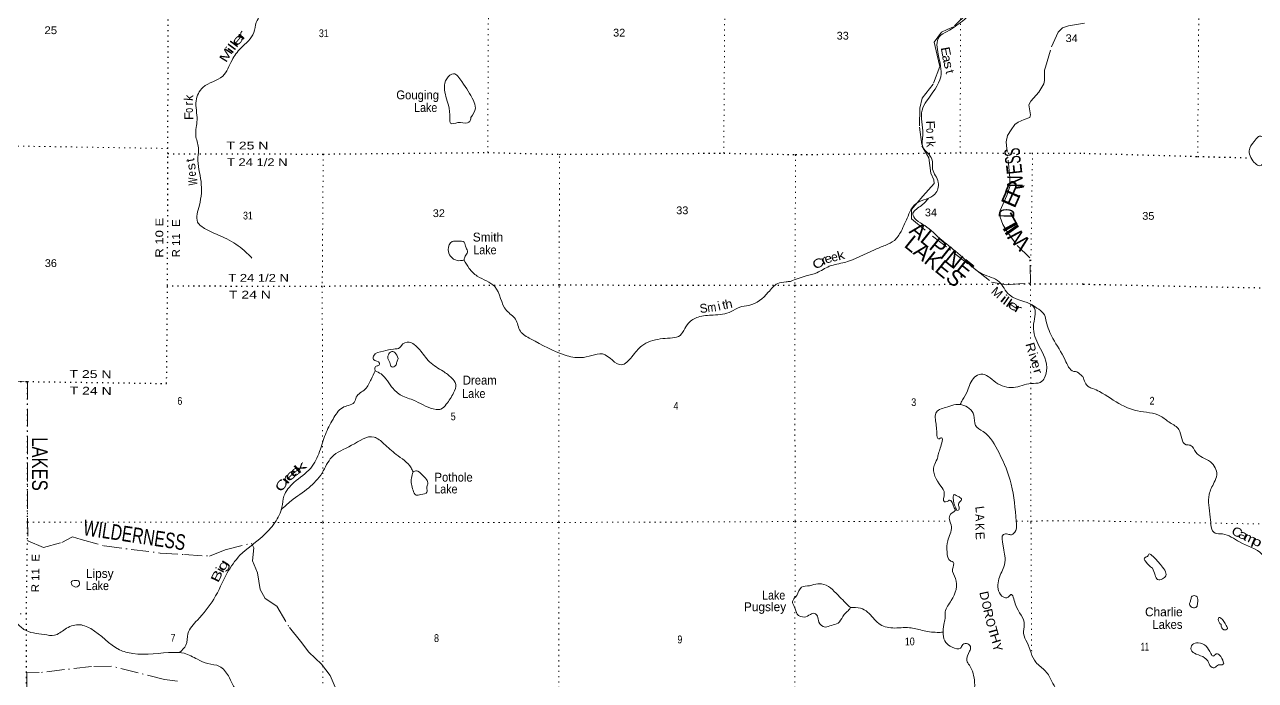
# Model space of a CAD drawing. Header units: feet. Extents: x -248627 to 3, y 0 to 184934.
# Drawn here: x -116928 to -89199, y 30185 to 44955 of the extents above; entities that cross this region are included whole.
import ezdxf
from ezdxf.enums import TextEntityAlignment as Align

# ---------------------------------------------------------------- set-up
doc = ezdxf.new("R2010")
doc.units = ezdxf.units.FT
doc.header["$LTSCALE"] = 80
doc.linetypes.add('DOT_DASHED', pattern=[7.7, 5, -1.2, 0.3, -1.2])
doc.linetypes.add('DOTTED', pattern=[1.5, 0.3, -1.2])
for name, color, linetype, lineweight in [('39', 7, 'Continuous', 13), ('41', 7, 'Continuous', 13), ('44', 7, 'DOT_DASHED', 13), ('6', 7, 'DOTTED', 25), ('7', 7, 'DOTTED', 13)]:
    doc.layers.add(name, color=color, linetype=linetype, lineweight=lineweight)

msp = doc.modelspace()

# ---------------------------------------------------------------- linework, layer by layer
at = {"layer": '39'}
msp.add_line((-109031.28, 37158.11), (-109029.74, 37168.67), dxfattribs=at)
for points in [[(-110823.82, 46141.84), (-111216.21, 45691.21), (-111485.99, 45315.45), (-111707.45, 45004.34), (-111761.64, 44774.25), (-112055.65, 44426.69), (-112254.96, 44151.94), (-112464.27, 43796.47), (-112909.62, 43541.42), (-113064.54, 43240.53), (-113041.88, 42810.85), (-113071.74, 42463.8), (-113010.93, 42183.49), (-113022.79, 41963.57), (-112953.62, 41418.99), (-112991.33, 40886.31), (-113029.22, 40508.98), (-112847.57, 40349.95), (-112369.42, 40126.93), (-111977.94, 39865.41), (-111806.36, 39696.27)], [(-94979.45, 46068.48), (-95328.15, 45785.3), (-95400.09, 45680.61), (-95463.63, 45424.75), (-95799.93, 45036.76), (-96140.45, 44802.09), (-96323.8, 44678.67), (-96343.53, 44287.25), (-96288.52, 43780.98), (-96606.5, 43233.65), (-96709.11, 43027.67), (-96692.37, 42491.06), (-96685.99, 42190.48), (-96486.06, 41924.56), (-96471.7, 41700.65), (-96342.31, 41402.32), (-96420.66, 41135.86), (-96829.76, 40933.34), (-96932.48, 40828.24), (-97025.03, 40642.45), (-97179.91, 40299.19)], [(-106873.7, 42860.97), (-106773.12, 43077.03), (-106815.66, 43244.4), (-107080.29, 43675.62), (-107263.98, 43848.77), (-107419.12, 43735.5), (-107434.8, 43334), (-107378.12, 43138.42), (-107349.56, 42843.92), (-107329.27, 42735.02), (-107169.99, 42747.43), (-106952.21, 42743.81), (-106897.8, 42774.18), (-106873.7, 42860.97)], [(-89128.72, 42437.85), (-89227.83, 42323.09), (-89337.23, 42113.56), (-89301.23, 41964.25), (-89198.63, 41824.9), (-89099.86, 41778.32), (-88982.56, 41907.17), (-88869.03, 42159.04), (-88868.72, 42302.22), (-88987.58, 42389.17), (-89104.49, 42443.85), (-89128.72, 42437.85)], [(-96565.68, 41039.86), (-96751.04, 40860.86), (-96918.48, 40686.17), (-96840, 40561.86), (-96649.74, 40429.32), (-96264.23, 40101.22), (-95852.51, 39765.09), (-95347.92, 39338.36), (-94972.67, 39163.56), (-94738.43, 38867.44), (-94175.51, 38565.9), (-94199.26, 38160.35), (-94075.77, 37722.8), (-93903.73, 37152.2), (-94044.6, 36897.73), (-94252.26, 36873.13), (-94651.41, 36781.58), (-95046.76, 36897.83), (-95387.74, 37084.8), (-95528.81, 37011.91), (-95685.75, 36708.99), (-95796.42, 36500.98), (-95851.19, 36398.59)], [(-97179.91, 40299.19), (-97332.93, 40095.14), (-97536.46, 39983.79), (-97780.34, 39884.47), (-98449.47, 39600.75), (-98798.21, 39511.32), (-99080.35, 39367.54), (-99316.19, 39294.46), (-99675.47, 39171.91)], [(-107026.95, 39653.59), (-107180.62, 39640.55), (-107329.95, 39739.12), (-107382.54, 39884.28), (-107294.02, 40068.03), (-107164.98, 40078.37), (-107023.81, 40052.41), (-106983.34, 39931.44), (-106948.95, 39832.65), (-107003.29, 39739.75), (-107028.3, 39655.76)], [(-99675.47, 39171.91), (-99771.75, 39160.44), (-99961.25, 39123.76), (-100172.76, 38925.65), (-100607.97, 38630.27), (-100817.64, 38591.54), (-101009.09, 38494.34), (-101414.3, 38412.87), (-101755.02, 38367.83), (-101970.63, 38232.25), (-102198.15, 37931.22), (-102383.62, 37896.57), (-102605.4, 37875.97), (-103024.64, 37719.82), (-103246.18, 37475.29), (-103481.89, 37291.25), (-103905.61, 37536.57), (-104147.55, 37503.83), (-104401.56, 37454.93), (-104750.47, 37510.75), (-105527.2, 37878.46), (-105759.28, 38047.48), (-105870.49, 38321.64), (-106070.33, 38516.95), (-106337.1, 39055.09), (-106732.59, 39292.39), (-106910.23, 39465.55), (-107028.9, 39656.73)], [(-94245.21, 38651.2), (-94080.72, 38543.89), (-93953.54, 38419.05), (-93909.01, 38267.83), (-93761.39, 37884.8), (-93484.59, 37401.14), (-93288.71, 37145.3), (-93222.16, 37131.31), (-93151.52, 37078.99), (-93083.94, 37026.57)], [(-109029.74, 37168.67), (-109022.98, 37256.46), (-108950.42, 37280.8), (-108930.31, 37331.28), (-109069.54, 37415.74), (-109067.6, 37490.39), (-108845.92, 37599.76), (-108618.12, 37648.61), (-108470.96, 37681.17), (-108438.74, 37725.62), (-108263.41, 37806.65), (-108116.11, 37718.16), (-108027.29, 37629.57), (-107922.28, 37498.63), (-107803.16, 37357.64), (-107500.46, 37148.41), (-107306.71, 36997.47), (-107211.78, 36852.39), (-107263.99, 36660.64), (-107427.04, 36404.11), (-107549.91, 36294.93), (-107658.79, 36288.67), (-108116.73, 36473.4), (-108253.91, 36529.63), (-108405.2, 36585.83), (-108627.2, 36756.89), (-108897.77, 37087.23), (-109031.28, 37158.11)], [(-108508.99, 37432.96), (-108589.8, 37572), (-108632.17, 37596.13), (-108722.85, 37537.45), (-108746.97, 37468.81), (-108698.43, 37341.81), (-108658, 37247.07), (-108569.31, 37275.48), (-108541.17, 37356.23), (-108508.99, 37432.96)], [(-113435.24, 30814.85), (-113292.78, 30982.13), (-113248.7, 31234.39), (-113035.31, 31543.47), (-112664.82, 32018.28), (-112361, 32603.91), (-112077.13, 33001.89), (-111567.45, 33426.53), (-111289.53, 33739.76), (-111130.62, 34087.07), (-111084.52, 34333.28), (-110859.03, 34642.38), (-110480.31, 34967.91), (-110281.1, 35341.52), (-110152.48, 35727.1), (-109979.45, 36068.37), (-109768.01, 36327.01), (-109628.94, 36379.73), (-109501.98, 36444.53), (-109455.73, 36563.65), (-109254.3, 36745.6), (-109121.46, 36965.76), (-109031.16, 37156.65)], [(-93083.94, 37026.57), (-92960.3, 36800.48), (-92863.54, 36757.94), (-92712.35, 36691.09), (-92210.6, 36387.61), (-91853.75, 36255.83), (-91337.47, 36137.85), (-91121.89, 35988.19), (-90922.47, 35834.54), (-90761.78, 35493.4), (-90666.98, 35481.11), (-90540.2, 35323.56), (-90213.79, 35107.13), (-90067.12, 34816.44), (-90126, 34647.15), (-90241.6, 34373.1), (-90214.45, 33858.78), (-90106.26, 33501.61), (-89940.85, 33483.14), (-89557.87, 33302.9), (-89043.95, 33023.6), (-88867.16, 32664.27), (-88753.34, 32111.47), (-88626.8, 31843), (-88496.16, 31602.75), (-88502.53, 31453.53), (-88424.25, 31265.82), (-88252.25, 30551.56), (-88212.99, 30397.86)], [(-93117.62, 28995.02), (-93146.54, 29029.42), (-93211.16, 29118.06), (-93398.77, 29188.31), (-93542.22, 29444.25), (-93564.87, 29865.86), (-93675.91, 29986.69), (-93782.98, 30159.99), (-93924.39, 30391.72), (-94144.4, 30593.04), (-94342.51, 31040.54), (-94423.39, 31238.09), (-94405.47, 31441.89), (-94607.64, 31909.55), (-94708.69, 32117.15), (-94797.33, 32046.37), (-94908.28, 32084.49), (-94987.31, 32427.3), (-94866.67, 32744.27), (-94838.67, 32948.09), (-94829.2, 33488.78), (-94778.78, 33480.8), (-94692.05, 33464.83), (-94599.4, 33557.81), (-94585.53, 33773.7), (-94699.38, 34602.65), (-94974.4, 35310.25), (-95333.86, 35789.71), (-95505.42, 35928.59), (-95543.98, 36158.5), (-95810.41, 36390), (-96177.34, 36334.82), (-96401.01, 36203.26), (-96406.91, 36066.07), (-96374.29, 35749.39), (-96335.84, 35624.38), (-96267.31, 35650.74), (-96265.16, 35533.73), (-96345.52, 35267.28), (-96371.62, 35166.36), (-96438, 35022.99), (-96286.26, 34561.29), (-96207.42, 34385.92), (-96205.2, 34208.39), (-96144.72, 34212.54), (-96088.29, 34246.95), (-95983.24, 34071.63), (-95959, 34029.31), (-96065.76, 33928.23), (-96091.84, 33811.17), (-96047.29, 33645.83), (-96129.61, 33324.9), (-96145.46, 33076.72), (-96060.54, 32873.12), (-96006.07, 32849.02), (-96022.03, 32693.64), (-95955.25, 32481.94), (-96049.46, 31985.47), (-96188.31, 31726.97), (-96190.16, 31579.7), (-96216.22, 31446.5), (-96171.4, 31035.02), (-96032.16, 30934.42), (-95840.57, 30910.58), (-95790.25, 30993.39), (-95679.37, 31009.74), (-95614.74, 30923.11), (-95636.83, 30842.37), (-95699.11, 30632.44), (-95642.53, 30525.62), (-95525.14, 30136.48), (-95573.3, 29924.56), (-95754.69, 29847.55), (-95796.82, 29659.85), (-95780.54, 29522.69), (-95637.11, 29284.91), (-95386.5, 28776.99), (-95311.73, 28629.86), (-95110.08, 28626.21), (-94868.12, 28636.76), (-94791.6, 28727.69), (-94848.16, 28820.39), (-94908.93, 29062.36), (-94866.8, 29254.1), (-94772.06, 29286.56), (-94663.11, 29224.23), (-94709.32, 29074.85), (-94753.51, 28921.44), (-94737.28, 28840.77), (-94646.52, 28818.76), (-94563.9, 28865.31)], [(-111150.72, 34028.52), (-110923.09, 34228.68), (-110528.2, 34523.98), (-110226.11, 34857.44), (-110008.74, 35212.92), (-109561.39, 35480.08), (-109055.48, 35664.63), (-108833.5, 35515.77), (-108556.98, 35276.22), (-108219.9, 34972.23), (-108176.49, 34884.35)], [(-108176.49, 34884.35), (-108213.59, 34742.26), (-108176.99, 34465.94), (-108108.31, 34359.14), (-108001.45, 34371.45), (-107862.38, 34424.17), (-107866.52, 34523.02), (-107842.42, 34607.8), (-107971.71, 34815.35), (-108098.84, 34903.87), (-108176.49, 34884.35)], [(-95923.88, 34014.51), (-95959.06, 34085.8), (-96005.67, 34293.5), (-95983.58, 34372.23), (-95943.23, 34350.11), (-95874.63, 34315.95), (-95818.11, 34257.55), (-95882.54, 34176.73), (-95882.46, 34108.14), (-95878.34, 34025.43), (-95923.88, 34014.51)], [(-91516.31, 32709.76), (-91677.39, 32867.38), (-91699.44, 32935.99), (-91663.05, 32968.19), (-91630.76, 32972.16), (-91602.4, 33024.54), (-91499.61, 32971.9), (-91338.58, 32792.1), (-91218.05, 32539.78), (-91292.85, 32473.37), (-91401.85, 32455.43), (-91458.13, 32556.38), (-91516.31, 32709.76)], [(-115853.12, 32320.85), (-115871.1, 32360.92), (-115869.36, 32415.64), (-115810.9, 32433.91), (-115695.94, 32407.9), (-115699.88, 32329.21), (-115744.2, 32290.8), (-115853.12, 32320.85)], [(-98324.69, 31825.86), (-98602.39, 32103.66), (-98971.68, 32359.17), (-99149.11, 32342.69), (-99241.83, 32318.3), (-99425.29, 32283.65), (-99531.95, 32099.86), (-99596.39, 32021.06), (-99628.59, 31964.51), (-99580.05, 31835.49), (-99521.4, 31676.22), (-99362.03, 31611.97), (-99222.96, 31672.76), (-99132.25, 31695.12), (-99067.65, 31630.69), (-99033.22, 31499.62), (-98889.93, 31386.92), (-98750.84, 31423.5), (-98601.68, 31474.22), (-98494.98, 31621.69), (-98420.47, 31714.64), (-98337.89, 31797.51), (-98324.09, 31825.82)], [(-90652.21, 32010.29), (-90623.82, 32078.81), (-90535.03, 32084.68), (-90494.9, 31977.72), (-90501.06, 31929.33), (-90525.47, 31838.62), (-90620.32, 31828.72), (-90684.74, 31897.42), (-90664.41, 31965.95), (-90652.21, 32010.29)], [(-121317.95, 30767.16), (-121086.09, 30836.1), (-120888.53, 30878.85), (-120767.81, 31115.12), (-120643.04, 31341.31), (-120316.44, 31388.34), (-119927.15, 31288.21), (-119309.88, 31069.49), (-119108.41, 31219.16), (-118687.43, 31627.49), (-118506.01, 31678.27), (-118227.58, 31529.51), (-117894.74, 31417.17), (-117604.45, 31480.27), (-117340.38, 31553.4), (-117128.58, 31487.23), (-116942.9, 31334.26), (-116483.03, 31218.13), (-116257.17, 31200.4), (-116017.37, 31338.05), (-115723.08, 31439.48), (-115436.65, 31351.26), (-114790.87, 30876.38), (-114492.34, 30788.18), (-113566.83, 30816.18), (-113332.9, 30796.45), (-113034.32, 30659.83), (-112800.31, 30563.44), (-112536.09, 30501.41), (-112336.22, 30285.92), (-112138.2, 29923.16), (-111887.94, 29723.92), (-111643.89, 29661.84), (-111437.98, 29456.46), (-111346.71, 28978.5), (-111259.51, 28544.92), (-111019.32, 28329.51), (-110928.31, 28085.57), (-110768.82, 27918.43), (-110381.1, 27408.76), (-110114.78, 27272.08), (-109467.32, 27105.87), (-109197.18, 27056.26), (-108469, 27051.9), (-108202.88, 26981.19), (-107501.18, 26988.58), (-107103.85, 26910.66), (-106533.09, 26810.88), (-105732.57, 26804.34), (-104978.47, 26840.08), (-104698.34, 26981.83), (-104515.1, 27210.15)], [(-98324.69, 31825.86), (-98093.92, 31810.08), (-97934.53, 31723.64), (-97684.2, 31465.88), (-97369.53, 31365.61), (-96992.46, 31372.38), (-96706.06, 31312.41), (-96371.29, 31266.65), (-96235.09, 31269.7)], [(-89973.46, 31444.29), (-90037.78, 31559.37), (-90021.55, 31601.69), (-89981.22, 31589.51), (-89854.47, 31417.84), (-89826.37, 31349.22), (-89913.18, 31327.2), (-89973.46, 31444.29)], [(-89911.37, 30560.74), (-89977.03, 30720.29), (-90081.81, 30783.01), (-90150.53, 30730.71), (-90202.87, 30787.28), (-90305.41, 30954.87), (-90488.87, 31027.83), (-90616.06, 30991.77), (-90646.58, 30870.83), (-90535.81, 30777.84), (-90342.29, 30694.78), (-90253.73, 30591.76), (-90175.29, 30474.63), (-90126.87, 30470.51), (-90027.86, 30536.87), (-89947.15, 30538.73), (-89911.37, 30560.74)]]:
    msp.add_spline(points, degree=3, dxfattribs=at)
at = {"layer": '44'}
for points in [[(-95693.64, 45207.13), (-96002.24, 44902.6), (-96145.76, 44845.06), (-96267.13, 44785.35), (-96434.09, 44556.53), (-96365.71, 44265.64), (-96307.13, 44013.14), (-96461.23, 43616.83), (-96709.47, 43297.78), (-96761.52, 43074.25), (-96766.7, 42648.72), (-96711.38, 42226.82), (-96558.24, 41951.51), (-96510.39, 41610.34), (-96443, 41458.63), (-96433.52, 41377.89), (-96689.56, 41095.2), (-96947.78, 40790.33), (-96949.34, 40580.58), (-96476.57, 40194.25), (-95144.06, 39154.82), (-94807.91, 39098.15), (-94265.5, 39134.9), (-94281.44, 39701.76), (-94591.53, 40010.37), (-94824.46, 40339.29), (-94886.53, 40452), (-94945.9, 40615.85), (-94958.46, 40716.41), (-94948.7, 40765.03), (-94799.05, 41104.9), (-94732.33, 41311.44), (-94727.58, 41501.76), (-94789.75, 42085.06), (-94812.24, 42313.11), (-94780.49, 42461.67), (-94700.93, 42587.38), (-94617.18, 42704.7), (-94546.91, 42761.13), (-94407.41, 42820.72), (-94284.13, 42866.29), (-94265.43, 42926.79), (-94306.2, 43150.82), (-94257.05, 43232.68), (-94074.33, 43435.69), (-93963.92, 43622.38), (-93947.42, 43699.07), (-93947.73, 43929), (-93930.42, 43999.51), (-93792.68, 44452.37), (-93643.09, 44784.17), (-93540.98, 44883.66), (-93412.29, 44925.84), (-93051.7, 44991.7)], [(-124113.48, 36994.36), (-116862.45, 36916.21), (-116858.89, 33326.11), (-116505.31, 33174.52), (-116087.27, 33288.74), (-115848.51, 33416.25), (-115653.44, 33358.49), (-115136.56, 33213.89), (-113872.08, 33054.28), (-113326.18, 33018.4), (-112766.15, 32984.45), (-112412.41, 33125.32), (-111816.74, 33276.69), (-111763.11, 33171.46), (-111791.48, 32879.19), (-111678.62, 32608.18), (-111620.96, 32230.64), (-111509.57, 32032.25), (-111246.87, 31855.05), (-110962.22, 31377.18), (-110714.61, 31066.96), (-110527, 30819.66), (-110236.75, 30553.53), (-110047.23, 30292.1), (-109835.16, 29810.68)], [(-113482.37, 30169.56), (-113774.36, 30201.74), (-114969.25, 30506.11), (-115420.75, 30499), (-116600.79, 30359.56), (-116876.94, 30353.31), (-116875.72, 21023.12)]]:
    msp.add_lwpolyline(points, dxfattribs=at)
at = {"layer": '6'}
for points in [[(-124113.48, 36994.36), (-122191.75, 36973.65), (-119064.36, 36939.94), (-116862.45, 36916.21), (-113728.88, 36872.22), (-113707.15, 39077.32), (-113700.4, 42049.02), (-113700.53, 42166.03), (-113687.99, 46155.06)], [(-113700.4, 42049.02), (-110199.88, 42039.57), (-106491.72, 42074.9), (-104876.52, 42033.61), (-101176.41, 42060.85), (-99557.19, 42027.63), (-95849.03, 42067), (-94237.91, 42059.99), (-93063.81, 42058.25)], [(-93063.81, 42058.25), (-90499.7, 41986.75), (-89296.83, 41953.97)], [(-93075.98, 39108.64), (-94268.3, 39109.39), (-99574.05, 39080.12), (-104885.31, 39084.09), (-110222.75, 39059.77), (-113707.2, 39061.17)], [(-93075.98, 39108.64), (-88938.29, 39025.18), (-83645.91, 38998.75), (-82434.58, 38995.53)], [(-116886.74, 19545.53), (-116875.72, 21023.12), (-116876, 23144.79), (-116876.42, 26359.31), (-116876.69, 28438.26), (-116886.83, 31683.38), (-116859.31, 33751.09), (-116862.45, 36916.21)]]:
    msp.add_lwpolyline(points, dxfattribs=at)
at = {"layer": '7'}
for p, q in [((-106493.78, 42074.94), (-106475.71, 46119.85)), ((-101176.41, 42060.85), (-101148.44, 46095.31)), ((-95849.03, 42067), (-95841.47, 46072.14)), ((-90467.23, 46049.93), (-90499.7, 41986.75))]:
    msp.add_line(p, q, dxfattribs=at)
for points in [[(-113700.53, 42166.03), (-119038.09, 42250.65), (-121023.5, 42277.77)], [(-110199.88, 42039.57), (-110222.75, 39059.77), (-110208.73, 33743.85), (-110210.85, 28433.94), (-110206.96, 23158.35), (-110205.26, 20872.43)], [(-104882.15, 13698.93), (-104883.61, 17763.8), (-104881.55, 23124.14), (-104889.54, 28454.2), (-104891.44, 33758.04), (-104885.31, 39084.09), (-104876.52, 42033.61)], [(-99557.19, 42027.63), (-99574.05, 39080.12), (-99570.11, 33762.16), (-99574.24, 28450.23), (-99572.69, 27066.19)], [(-94219.66, 42059.96), (-94266.08, 39107.17), (-94263.37, 37820.91)], [(-94262.18, 37251.6), (-94254.8, 33746.09), (-94239.2, 30806.24)], [(-116859.31, 33751.09), (-110208.73, 33743.85), (-104893.44, 33741.9), (-99570.11, 33762.16), (-96085.21, 33770.14)], [(-94580.94, 33773.58), (-94254.84, 33774.33), (-93097.96, 33780.5)], [(-93097.96, 33780.5), (-88921.43, 33705.01), (-83624.98, 33696.73), (-82289.68, 33691.76)], [(-116886.83, 31683.38), (-122208.14, 31661.11), (-124142.5, 31719.94)]]:
    msp.add_lwpolyline(points, dxfattribs=at)

# ---------------------------------------------------------------- texts
at = {"layer": '41'}
for s, rotation, width, p in [('e', 50.124, 1.85, (-112058.66, 44550.86)), ('r', 50.124, 2.05, (-111966.29, 44657.96)), ('M', 57.62, 1.35, (-112310.12, 44214.34)), ('i', 54.407, 1.5, (-112225.37, 44328.97)), ('l', 53.677, 1.45, (-112176.33, 44394.2)), ('l', 53.677, 1.45, (-112127.5, 44459.82)), ('E', 280.603, 1.2, (-96269.72, 44330.2)), ('a', 283.206, 1.1, (-96242.11, 44169.97)), ('s', 283.206, 1.25, (-96208.29, 44025.85)), ('o', 91.374, 0.75, (-113137.22, 43026.12)), ('F', 90.838, 1.1, (-113131.01, 42896.77)), ('F', 272.645, 1.15, (-96620.23, 42696.41)), ('o', 271.143, 0.75, (-96611.57, 42565.23)), ('k', 274.19, 0.95, (-96607.85, 42255.37)), ('s', 99.39, 1.15, (-113081.66, 41767.91)), ('e', 93.45, 0.8, (-113069.21, 41601.02)), ('W', 90.422, 0.7, (-113039.7, 41422.31)), ('C', 28.072, 1.3, (-99005.02, 39491.63)), ('r', 27.221, 1.55, (-98878.74, 39564.03)), ('e', 18.043, 1.15, (-98793.83, 39593.99)), ('k', 14.816, 1.2, (-98514.32, 39664.33)), ('i', 321.277, 1.65, (-94929.59, 38708.52)), ('l', 325.038, 1.4, (-94871.79, 38653.39)), ('m', 7.968, 0.9, (-101433.65, 38489.36)), ('h', 12.47, 1.1, (-101043.07, 38566.63)), ('l', 326.357, 1.35, (-94803.8, 38601.15)), ('e', 326.312, 1.6, (-94701.92, 38545.25)), ('r', 332.545, 1.55, (-94587.38, 38473.48)), ('R', 285.919, 1.15, (-94351, 37655.99)), ('v', 286.941, 1.2, (-94267.85, 37392.49)), ('e', 286.615, 1.1, (-94231.36, 37270.93)), ('r', 286.615, 1.25, (-94188.73, 37120.85)), ('e', 44.233, 2, (-110863.17, 34747.19)), ('e', 39.543, 1.8, (-110770.2, 34824.04)), ('k', 39.476, 2.05, (-110656.37, 34907.55)), ('C', 55.971, 1.45, (-111061.35, 34528.17)), ('r', 51.351, 2, (-110959.26, 34652.08)), ('A', 274.331, 0.9, (-95505.39, 33847.27)), ('L', 277.49, 0.95, (-95502.31, 34025.87)), ('K', 271.403, 0.9, (-95506.53, 33642.09)), ('C', 335.367, 1.2, (-89651.69, 33435.01)), ('a', 334.23, 1.45, (-89513.55, 33373.79)), ('m', 334.354, 1.2, (-89361.49, 33298.57)), ('p', 334.354, 1.45, (-89203.13, 33223.59)), ('i', 61.18, 1.25, (-112440.76, 32624.9)), ('g', 58.417, 1.65, (-112379.72, 32728.12)), ('B', 64.127, 1.5, (-112510.7, 32491.37)), ('D', 282.028, 1.05, (-95398.85, 32070.02)), ('O', 283.715, 0.9, (-95349.81, 31855.59)), ('R', 283.715, 1.1, (-95307.43, 31668.87)), ('O', 285.436, 0.95, (-95258.68, 31460.56)), ('T', 285.436, 1.3, (-95203.43, 31270.25)), ('H', 287.062, 1.2, (-95150.53, 31104.47))]:
    msp.add_text(s, height=200, rotation=rotation, dxfattribs=dict(at, width=width)).set_placement(p, align=Align.CENTER)
for s, rotation, p in [('t', 284.92, (-96175.32, 43869.74)), ('k', 85.499, (-113131.65, 43299.82)), ('r', 89.805, (-113136.17, 43175.68)), ('r', 271.289, (-96608.82, 42400.03)), ('t', 100.39, (-113103.63, 41919)), ('e', 13.703, (-98660.61, 39628.75)), ('M', 317.997, (-95086.28, 38847.72)), ('S', 6.511, (-101619.08, 38468.64)), ('i', 13.265, (-101260.49, 38522.39)), ('t', 12.47, (-101149.43, 38544.32)), ('i', 286.941, (-94301.47, 37502.22)), ('E', 273.101, (-95499.87, 33436.14)), ('Y', 287.062, (-95104.09, 30899.6))]:
    msp.add_text(s, height=200, rotation=rotation, dxfattribs=at).set_placement(p, align=Align.CENTER)
for s, width, p in [('Gouging', 0.95, (-108553.52, 43272.22)), ('Lake', 0.9, (-108152.31, 42988.64)), ('Lake', 0.9, (-106817.87, 39782)), ('Dream', 0.95, (-107054.47, 36848.01)), ('Lake', 0.9, (-107067.55, 36546.98)), ('Pothole', 0.95, (-107693.34, 34662.24)), ('Lake', 0.9, (-107697.7, 34396.13)), ('Lake', 0.9, (-115549.48, 32219.13)), ('Lake', 0.9, (-100312.51, 32005.31)), ('Lakes', 0.95, (-91519.69, 31345.27))]:
    msp.add_text(s, height=200, dxfattribs=dict(at, width=width)).set_placement(p)
for s, p in [('Smith', (-106830.96, 40069.95)), ('Lipsy', (-115547.29, 32493.98)), ('Pugsley', (-100722.43, 31743.54)), ('Charlie', (-91685.23, 31628.56))]:
    msp.add_text(s, height=200, dxfattribs=at).set_placement(p)
at = {"layer": '44'}
for s, rotation, width, p in [('S', 96.084, 0.6, (-94505.18, 42100.06)), ('S', 96.084, 0.6, (-94489.95, 41929.05)), ('E', 96.084, 0.75, (-94459.98, 41718.36)), ('R', 66.235, 1.1, (-94463.86, 41186.73)), ('N', 88.57, 0.8, (-94442.42, 41421.76)), ('E', 66.235, 1.15, (-94552.09, 40962.58)), ('D', 89.212, 0.6, (-94628.9, 40708.61)), ('L', 118.842, 1.5, (-94618.03, 40580.45)), ('I', 125.305, 1.45, (-94541.81, 40432.07))]:
    msp.add_text(s, height=350, rotation=rotation, dxfattribs=dict(at, width=width)).set_placement(p, align=Align.CENTER)
for s, p in [('LAKES', (-97133.01, 39964.44)), ('ALPINE', (-97019.64, 40278.5))]:
    msp.add_text(s, height=350, rotation=321.091, dxfattribs=at).set_placement(p)
msp.add_text('W', height=350, rotation=132.813, dxfattribs=at).set_placement((-94393.28, 40229.84), align=Align.CENTER)
for s, rotation, width, p in [('LAKES', 270.057, 0.8, (-116761.21, 35663.01)), ('WILDERNESS', 351.371, 0.75, (-115625.38, 33460.3))]:
    msp.add_text(s, height=350, rotation=rotation, dxfattribs=dict(at, width=width)).set_placement(p)
at = {"layer": '6'}
for s, rotation, width, p in [('T 25 N', 359.845, 1.35, (-112382.28, 42145.07)), ('T 24 1/2 N', 359.977, 1.25, (-112369.28, 41769.6)), ('R 10 E', 89.87, 1.25, (-113805.72, 39708.02)), ('R 11  E', 89.87, 1.1, (-113430.56, 39711.65)), ('T 24 1/2 N', 359.977, 1.25, (-112338.75, 39165.01)), ('T 24 N', 359.977, 1.35, (-112325.8, 38785.61)), ('T 25 N', 359.196, 1.35, (-115918.53, 37002.97)), ('T 24 N', 359.196, 1.35, (-115914.33, 36628.24)), ('R 11  E', 89.237, 1.1, (-116602.84, 32169.97))]:
    msp.add_text(s, height=175, rotation=rotation, dxfattribs=dict(at, width=width)).set_placement(p)
at = {"layer": '7'}
for s, width, p in [('25', 1.1, (-116482.06, 44741.34)), ('31', 0.85, (-110297.61, 44674.16)), ('32', 1.05, (-103669.64, 44686.83)), ('33', 1.05, (-98633.38, 44618.35)), ('34', 1.05, (-93474.28, 44562.64)), ('32', 1.05, (-107732.32, 40620.33)), ('33', 1.05, (-102247.61, 40684.93)), ('34', 1.05, (-96645.19, 40637.29)), ('31', 0.85, (-112007.1, 40566.33)), ('35', 1.05, (-91747.72, 40559.9)), ('36', 1.05, (-116473.4, 39495.94)), ('6', 0.85, (-113485.63, 36393.02)), ('4', 0.85, (-102309.05, 36280.53)), ('3', 0.85, (-96951.25, 36363.87)), ('2', 0.85, (-91582.81, 36396.12)), ('5', 0.85, (-107326.8, 36043.87)), ('7', 0.85, (-113638.36, 31057.33)), ('8', 0.85, (-107703.41, 31050.12)), ('9', 0.85, (-102220.59, 31020.81)), ('10', 0.85, (-97096.71, 30974.27)), ('11', 0.65, (-91781.37, 30856.16))]:
    msp.add_text(s, height=175, dxfattribs=dict(at, width=width)).set_placement(p)

doc.saveas('drawing.dxf')
